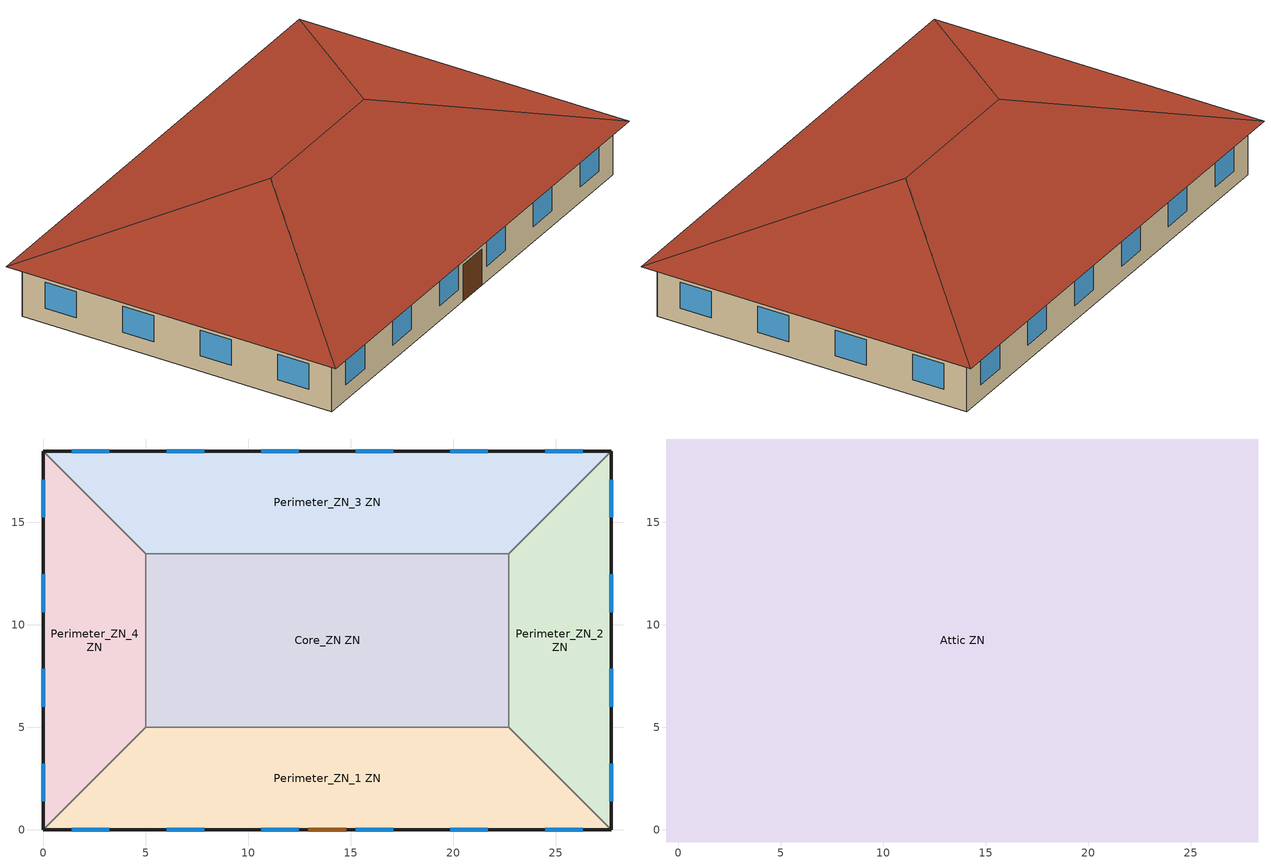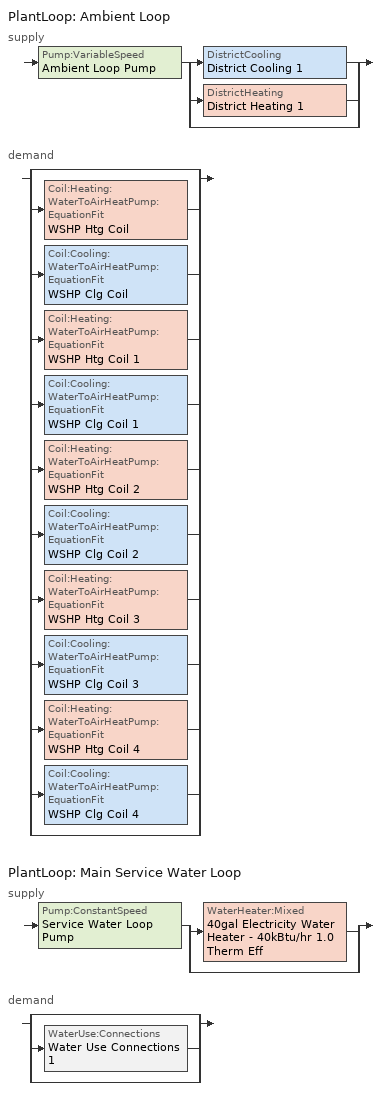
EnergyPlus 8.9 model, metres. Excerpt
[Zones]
Core_ZN ZN
 floor ground (Typical Insulated Carpeted 6in Slab Floor): 22.69,13.46 22.69,5 5,5 5,13.46 z0
 wall to Perimeter_ZN_2 ZN (Typical Interior Wall): 22.69,5 22.69,13.46 z0:3.05
 wall to Perimeter_ZN_3 ZN (Typical Interior Wall): 22.69,13.46 5,13.46 z0:3.05
 wall to Perimeter_ZN_1 ZN (Typical Interior Wall): 5,5 22.69,5 z0:3.05
 wall to Perimeter_ZN_4 ZN (Typical Interior Wall): 5,13.46 5,5 z0:3.05
Perimeter_ZN_1 ZN
 floor ground (Typical Insulated Carpeted 6in Slab Floor): 22.69,5 27.69,0 0,0 5,5 z0
 wall outside (Typical Insulated Exterior Mass Wall R-11.11): 0,0 27.69,0 z0:3.05
 wall to Perimeter_ZN_2 ZN (Typical Interior Wall): 27.69,0 22.69,5 z0:3.05
 wall to Perimeter_ZN_4 ZN (Typical Interior Wall): 5,5 0,0 z0:3.05
 window (U 0.52 SHGC 0.40 Dbl Ref-D Clr 6mm/13mm Air): 1.39,0 3.22,0 / 6.01,0 7.84,0 / 10.62,0 12.45,0 / 15.24,0 17.07,0 / 19.85,0 21.68,0 / 24.47,0 26.3,0 z0.9:2.42
 door (Typical Insulated Metal Door R-1.43): 12.93,0 14.76,0 z0:2.13
Perimeter_ZN_2 ZN
 floor ground (Typical Insulated Carpeted 6in Slab Floor): 27.69,18.46 27.69,0 22.69,5 22.69,13.46 z0
 wall outside (Typical Insulated Exterior Mass Wall R-11.11): 27.69,0 27.69,18.46 z0:3.05
 wall to Perimeter_ZN_3 ZN (Typical Interior Wall): 27.69,18.46 22.69,13.46 z0:3.05
 window (U 0.52 SHGC 0.40 Dbl Ref-D Clr 6mm/13mm Air): 27.69,1.39 27.69,3.22 / 27.69,6.01 27.69,7.84 / 27.69,10.62 27.69,12.45 / 27.69,15.24 27.69,17.07 z0.9:2.42
Perimeter_ZN_3 ZN
 floor ground (Typical Insulated Carpeted 6in Slab Floor): 27.69,18.46 22.69,13.46 5,13.46 0,18.46 z0
 wall outside (Typical Insulated Exterior Mass Wall R-11.11): 27.69,18.46 0,18.46 z0:3.05
 wall to Perimeter_ZN_4 ZN (Typical Interior Wall): 0,18.46 5,13.46 z0:3.05
 window (U 0.52 SHGC 0.40 Dbl Ref-D Clr 6mm/13mm Air): 26.3,18.46 24.47,18.46 / 21.68,18.46 19.85,18.46 / 17.07,18.46 15.24,18.46 / 12.45,18.46 10.62,18.46 / 7.84,18.46 6.01,18.46 / 3.22,18.46 1.39,18.46 z0.9:2.42
Perimeter_ZN_4 ZN
 floor ground (Typical Insulated Carpeted 6in Slab Floor): 0,18.46 5,13.46 5,5 0,0 z0
 wall outside (Typical Insulated Exterior Mass Wall R-11.11): 0,18.46 0,0 z0:3.05
 window (U 0.52 SHGC 0.40 Dbl Ref-D Clr 6mm/13mm Air): 0,17.07 0,15.24 / 0,12.45 0,10.62 / 0,7.84 0,6.01 / 0,3.22 0,1.39 z0.9:2.42
Attic ZN
 floor outside (Typical Insulated Exterior Mass Floor R-13.51): 28.29,19.06 28.29,-0.6 27.69,0 27.69,18.46 z3.05; 28.29,19.06 27.69,18.46 0,18.46 -0.6,19.06 z3.05; 27.69,0 28.29,-0.6 -0.6,-0.6 0,0 z3.05; -0.6,19.06 0,18.46 0,0 -0.6,-0.6 z3.05
 floor to Core_ZN ZN (Typical Interior Floor): 22.69,13.46 22.69,5 5,5 5,13.46 z3.05
 floor to Perimeter_ZN_2 ZN (Typical Interior Floor): 27.69,18.46 27.69,0 22.69,5 22.69,13.46 z3.05
 floor to Perimeter_ZN_3 ZN (Typical Interior Floor): 27.69,18.46 22.69,13.46 5,13.46 0,18.46 z3.05
 floor to Perimeter_ZN_1 ZN (Typical Interior Floor): 22.69,5 27.69,0 0,0 5,5 z3.05
 floor to Perimeter_ZN_4 ZN (Typical Interior Floor): 0,18.46 5,13.46 5,5 0,0 z3.05
 roof outside (Typical IEAD Roof R-20.83): 18.46,9.23,6.33 28.29,-0.6,3.05 28.29,19.06,3.05; 18.46,9.23,6.33 28.29,19.06,3.05 -0.6,19.06,3.05 9.23,9.23,6.33; 9.23,9.23,6.33 -0.6,-0.6,3.05 28.29,-0.6,3.05 18.46,9.23,6.33; 9.23,9.23,6.33 -0.6,19.06,3.05 -0.6,-0.6,3.05
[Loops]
PlantLoop 'Ambient Loop'
 supply: Pump:VariableSpeed 'Ambient Loop Pump' > split
  | DistrictCooling 'District Cooling 1'
  | DistrictHeating 'District Heating 1'
  | bypass
 demand: split
  | bypass
  | Coil:Heating:WaterToAirHeatPump:EquationFit 'WSHP Htg Coil'
  | Coil:Cooling:WaterToAirHeatPump:EquationFit 'WSHP Clg Coil'
  | Coil:Heating:WaterToAirHeatPump:EquationFit 'WSHP Htg Coil 1'
  | Coil:Cooling:WaterToAirHeatPump:EquationFit 'WSHP Clg Coil 1'
  | Coil:Heating:WaterToAirHeatPump:EquationFit 'WSHP Htg Coil 2'
  | Coil:Cooling:WaterToAirHeatPump:EquationFit 'WSHP Clg Coil 2'
  | Coil:Heating:WaterToAirHeatPump:EquationFit 'WSHP Htg Coil 3'
  | Coil:Cooling:WaterToAirHeatPump:EquationFit 'WSHP Clg Coil 3'
  | Coil:Heating:WaterToAirHeatPump:EquationFit 'WSHP Htg Coil 4'
  | Coil:Cooling:WaterToAirHeatPump:EquationFit 'WSHP Clg Coil 4'
  | bypass
PlantLoop 'Main Service Water Loop'
 supply: Pump:ConstantSpeed 'Service Water Loop Pump' > split
  | WaterHeater:Mixed '40gal Electricity Water Heater - 40kBtu/hr 1.0 Therm Eff'
  | bypass
 demand: split
  | bypass
  | WaterUse:Connections 'Water Use Connections 1'
  | bypass
[Building]
90.1-2010-SmallOffice-ASHRAE 169-2006-5B created: 2018-08-18 15:44:43 +0000: North Axis {deg}=0; Terrain=City; Loads Convergence Tolerance Value=0.04; Temperature Convergence Tolerance Value {deltaC}=0.2; Solar Distribution=FullInteriorAndExterior; Maximum Number of Warmup Days=25; Minimum Number of Warmup Days=6
[Site:Location]
Denver Centennial  Golden   Nr_CO_USA: Latitude {deg}=39.74; Longitude {deg}=-105.18; Time Zone {hr}=-7; Elevation {m}=1829
[Site:GroundTemperature:BuildingSurface]
19.37, 19.45, 19.53, 19.74, 20.05, 22.22, 23, 23.17, 23.04, 20.86, 20.09, 19.61
[Site:WaterMainsTemperature]
Calculation Method=Correlation; Annual Average Outdoor Air Temperature {C}=9.7; Maximum Difference In Monthly Average Outdoor Air Temperatures {deltaC}=22.8
[SizingPeriod:DesignDay] Day of Month=21; Dry-Bulb Temperature Range Modifier Type=DefaultMultipliers; Humidity Condition Type=Wetbulb; Barometric Pressure {Pa}=81198; Rain Indicator=No; Snow Indicator=No; Daylight Saving Time Indicator=No
Name | Month | Day Type | Maximum Dry-Bulb Temperature {C} | Daily Dry-Bulb Temperature Range {deltaC} | Wetbulb or DewPoint at Maximum Dry-Bulb {C} | Wind Speed {m/s} | Wind Direction {deg} | Solar Model Indicator | ASHRAE Clear Sky Optical Depth for Beam Irradiance (taub) | ASHRAE Clear Sky Optical Depth for Diffuse Irradiance (taud) | Sky Clearness
Denver Centennial  Golden   N Ann Clg .4% Condns DB=>MWB | 7 | SummerDesignDay | 33 | 15.2 | 15.7 | 4.9 | 0 | ASHRAETau | 0.424 | 2.025
Denver Centennial  Golden   N Ann Clg .4% Condns WB=>MDB | 7 | SummerDesignDay | 27.3 | 15.2 | 18.4 | 4.9 | 0 | ASHRAETau | 0.424 | 2.025
Denver Centennial  Golden   N Ann Htg 99.6% Condns DB | 12 | WinterDesignDay | -18.8 | 0 | -18.8 | 3 | 340 | ASHRAEClearSky |  |  | 0
[Material] Thermal Absorptance=0.9
Name | Roughness | Thickness {m} | Conductivity {W/m-K} | Density {kg/m3} | Specific Heat {J/kg-K} | Solar Absorptance | Visible Absorptance
1/2IN Gypsum | Smooth | 0.0127 | 0.16 | 784.9 | 830 | 0.4 | 0.4
100mm Normalweight concrete floor | MediumSmooth | 0.1016 | 2.31 | 2322 | 832 | 0.7 | 0.7
1IN Stucco | Smooth | 0.0253 | 0.6918 | 1858 | 837 | 0.7 | 0.92
4 in. Normalweight Concrete Floor | MediumRough | 0.1016 | 2.31 | 2322 | 832 | 0.7 | 0.7
6 in. Normalweight Concrete Floor | MediumRough | 0.1524 | 2.31 | 2322 | 832 | 0.7 | 0.7
8IN CONCRETE HW RefBldg | Rough | 0.2032 | 1.311 | 2240 | 836.8 | 0.7 | 0.7
F08 Metal surface; Metal Roof Surface | Smooth | 0.0008 | 45.28 | 7824 | 500 | 0.7 | 0.7
G01 13mm gypsum board | Smooth | 0.0127 | 0.16 | 800 | 1090 | 0.7 | 0.5
Roof Membrane | VeryRough | 0.0095 | 0.16 | 1121.29 | 1460 | 0.77 | 0.7
Std Wood 6inch | MediumSmooth | 0.15 | 0.12 | 540 | 1210 | 0.7 | 0.7
[Material:NoMass] Thermal Absorptance=0.9; Solar Absorptance=0.7
Name | Roughness | Thermal Resistance {m2-K/W} | Visible Absorptance
CP02 CARPET PAD | VeryRough | 0.21648 | 0.8
Typical Carpet Pad | Smooth | 0.21648 | 0.8
Typical Insulation R-0.58 | Smooth | 0.101875 | 0.7
Typical Insulation R-10.94 | Smooth | 1.92744 | 0.7
Typical Insulation R-19.72 | Smooth | 3.4722 | 0.7
Typical Insulation R-8.72 | Smooth | 1.53614 | 0.7
[WindowMaterial:Gas]
AIR 13MM: Gas Type=Air; Thickness {m}=0.0127
[WindowMaterial:Glazing] Optical Data Type=SpectralAverage; Thickness {m}=0.006; Infrared Transmittance at Normal Incidence=0; Front Side Infrared Hemispherical Emissivity=0.84; Conductivity {W/m-K}=0.9; Dirt Correction Factor for Solar and Visible Transmittance=1; Solar Diffusing=No
Name | Solar Transmittance at Normal Incidence | Front Side Solar Reflectance at Normal Incidence | Back Side Solar Reflectance at Normal Incidence | Visible Transmittance at Normal Incidence | Front Side Visible Reflectance at Normal Incidence | Back Side Visible Reflectance at Normal Incidence | Back Side Infrared Hemispherical Emissivity
CLEAR 6MM | 0.775 | 0.071 | 0.071 | 0.881 | 0.08 | 0.08 | 0.84
REF D CLEAR 6MM | 0.429 | 0.308 | 0.379 | 0.334 | 0.453 | 0.505 | 0.82
[Construction]
InteriorFurnishings: Std Wood 6inch
Typical IEAD Roof R-20.83: Roof Membrane, Typical Insulation R-19.72, Metal Roof Surface
Typical Insulated Carpeted 6in Slab Floor: 6 in. Normalweight Concrete Floor, Typical Carpet Pad
Typical Insulated Exterior Mass Floor R-13.51: Typical Insulation R-10.94, 4 in. Normalweight Concrete Floor, Typical Carpet Pad
Typical Insulated Exterior Mass Wall R-11.11: 1IN Stucco, 8IN CONCRETE HW RefBldg, Typical Insulation R-8.72, 1/2IN Gypsum
Typical Insulated Metal Door R-1.43: F08 Metal surface, Typical Insulation R-0.58
Typical Interior Floor: 100mm Normalweight concrete floor, CP02 CARPET PAD
Typical Interior Wall: G01 13mm gypsum board, G01 13mm gypsum board
U 0.52 SHGC 0.40 Dbl Ref-D Clr 6mm/13mm Air: REF D CLEAR 6MM, AIR 13MM, CLEAR 6MM
[Zone]
Name | Part of Total Floor Area
Attic ZN | No
Core_ZN ZN; Perimeter_ZN_1 ZN; Perimeter_ZN_2 ZN; Perimeter_ZN_3 ZN; Perimeter_ZN_4 ZN | Yes
[InternalMass] Construction=InteriorFurnishings
Name | Zone | Surface Area {m2}
Core_ZN Mass | Core_ZN ZN | 299.3148
Perimeter_ZN_1 Mass | Perimeter_ZN_1 ZN | 226.9
Perimeter_ZN_2 Mass | Perimeter_ZN_2 ZN | 134.6
Perimeter_ZN_3 Mass | Perimeter_ZN_3 ZN | 226.9
Perimeter_ZN_4 Mass | Perimeter_ZN_4 ZN | 134.6
[ZoneControl:Thermostat] Control Object Type 1=ThermostatSetpoint:DualSetpoint
Name | Zone or ZoneList | Control Type Schedule | Control Name 1
Core_ZN ZN Thermostat | Core_ZN ZN | Core_ZN ZN Thermostat Schedule | Office WholeBuilding - Sm Office Thermostat 3
Perimeter_ZN_1 ZN Thermostat | Perimeter_ZN_1 ZN | Perimeter_ZN_1 ZN Thermostat Schedule | Office WholeBuilding - Sm Office Thermostat 5
Perimeter_ZN_2 ZN Thermostat | Perimeter_ZN_2 ZN | Perimeter_ZN_2 ZN Thermostat Schedule | Office WholeBuilding - Sm Office Thermostat 2
Perimeter_ZN_3 ZN Thermostat | Perimeter_ZN_3 ZN | Perimeter_ZN_3 ZN Thermostat Schedule | Office WholeBuilding - Sm Office Thermostat 4
Perimeter_ZN_4 ZN Thermostat | Perimeter_ZN_4 ZN | Perimeter_ZN_4 ZN Thermostat Schedule | Office WholeBuilding - Sm Office Thermostat 1
[ThermostatSetpoint:DualSetpoint] Heating Setpoint Temperature Schedule=OfficeSmall HTGSETP_SCH_NO_OPTIMUM; Cooling Setpoint Temperature Schedule=OfficeSmall CLGSETP_SCH_NO_OPTIMUM
Office WholeBuilding - Sm Office Thermostat 3; Office WholeBuilding - Sm Office Thermostat 5; Office WholeBuilding - Sm Office Thermostat 2; Office WholeBuilding - Sm Office Thermostat 4; Office WholeBuilding - Sm Office Thermostat 1
[ZoneHVAC:WaterToAirHeatPump] Availability Schedule=Always On Discrete; Cooling Supply Air Flow Rate {m3/s}=Autosize; Heating Supply Air Flow Rate {m3/s}=Autosize; No Load Supply Air Flow Rate {m3/s}=Autosize; Cooling Outdoor Air Flow Rate {m3/s}=Autosize; Heating Outdoor Air Flow Rate {m3/s}=Autosize; No Load Outdoor Air Flow Rate {m3/s}=Autosize; Maximum Cycling Rate {cycles/hr}=2.5; Heat Pump Time Constant {s}=60; Fraction of On-Cycle Power Use=0.01; Heat Pump Fan Delay Time {s}=60; Maximum Supply Air Temperature from Supplemental Heater {C}=Autosize; Maximum Outdoor Dry-Bulb Temperature for Supplemental Heater Operation {C}=21; Fan Placement=BlowThrough
Name | Supply Air Fan | Heating Coil | Cooling Coil | Supplemental Heating Coil
Core_ZN ZN WSHP | Core_ZN ZN WSHP Fan | WSHP Htg Coil 2 | WSHP Clg Coil 2 | Coil Heating Electric 3
Perimeter_ZN_1 ZN WSHP | Perimeter_ZN_1 ZN WSHP Fan | WSHP Htg Coil | WSHP Clg Coil | Coil Heating Electric 1
Perimeter_ZN_2 ZN WSHP | Perimeter_ZN_2 ZN WSHP Fan | WSHP Htg Coil 3 | WSHP Clg Coil 3 | Coil Heating Electric 4
Perimeter_ZN_3 ZN WSHP | Perimeter_ZN_3 ZN WSHP Fan | WSHP Htg Coil 1 | WSHP Clg Coil 1 | Coil Heating Electric 2
Perimeter_ZN_4 ZN WSHP | Perimeter_ZN_4 ZN WSHP Fan | WSHP Htg Coil 4 | WSHP Clg Coil 4 | Coil Heating Electric 5
[Fan:OnOff] Availability Schedule=Always On Discrete; Fan Total Efficiency=0.52; Pressure Rise {Pa}=331.288; Maximum Flow Rate {m3/s}=Autosize; Motor Efficiency=0.8; Motor In Airstream Fraction=1
Name | Fan Power Ratio Function of Speed Ratio Curve | Fan Efficiency Ratio Function of Speed Ratio Curve
Core_ZN ZN WSHP Fan | Fan On Off Power Curve 7 | Fan On Off Efficiency Curve 7
Perimeter_ZN_1 ZN WSHP Fan | Fan On Off Power Curve 5 | Fan On Off Efficiency Curve 5
Perimeter_ZN_2 ZN WSHP Fan | Fan On Off Power Curve 8 | Fan On Off Efficiency Curve 8
Perimeter_ZN_3 ZN WSHP Fan | Fan On Off Power Curve 6 | Fan On Off Efficiency Curve 6
Perimeter_ZN_4 ZN WSHP Fan | Fan On Off Power Curve 9 | Fan On Off Efficiency Curve 9
[Coil:Heating:WaterToAirHeatPump:EquationFit] Rated Air Flow Rate {m3/s}=Autosize; Rated Water Flow Rate {m3/s}=Autosize; Gross Rated Heating Capacity {W}=Autosize; Gross Rated Heating COP=4.2; Heating Capacity Coefficient 1=0.237847; Heating Capacity Coefficient 2=-3.35824; Heating Capacity Coefficient 3=3.8064; Heating Capacity Coefficient 4=0.1792; Heating Capacity Coefficient 5=0.128607; Heating Power Consumption Coefficient 1=-3.79176; Heating Power Consumption Coefficient 2=3.38799; Heating Power Consumption Coefficient 3=1.50226; Heating Power Consumption Coefficient 4=-0.177654; Heating Power Consumption Coefficient 5=-0.10308
WSHP Htg Coil 2; WSHP Htg Coil; WSHP Htg Coil 3; WSHP Htg Coil 1; WSHP Htg Coil 4
[Coil:Cooling:WaterToAirHeatPump:EquationFit] Rated Air Flow Rate {m3/s}=Autosize; Rated Water Flow Rate {m3/s}=Autosize; Gross Rated Total Cooling Capacity {W}=Autosize; Gross Rated Sensible Cooling Capacity {W}=Autosize; Gross Rated Cooling COP=3.4; Total Cooling Capacity Coefficient 1=-4.30267; Total Cooling Capacity Coefficient 2=7.18537; Total Cooling Capacity Coefficient 3=-2.23947; Total Cooling Capacity Coefficient 4=0.139996; Total Cooling Capacity Coefficient 5=0.10266; Sensible Cooling Capacity Coefficient 1=6.00194; Sensible Cooling Capacity Coefficient 2=22.6301; Sensible Cooling Capacity Coefficient 3=-26.7961; Sensible Cooling Capacity Coefficient 4=-1.72375; Sensible Cooling Capacity Coefficient 5=0.490645; Sensible Cooling Capacity Coefficient 6=0.0693119; Cooling Power Consumption Coefficient 1=-5.67776; Cooling Power Consumption Coefficient 2=0.438988; Cooling Power Consumption Coefficient 3=5.84528; Cooling Power Consumption Coefficient 4=0.141606; Cooling Power Consumption Coefficient 5=-0.168728; Nominal Time for Condensate Removal to Begin {s}=0; Ratio of Initial Moisture Evaporation Rate and Steady State Latent Capacity=0
WSHP Clg Coil 2; WSHP Clg Coil; WSHP Clg Coil 3; WSHP Clg Coil 1; WSHP Clg Coil 4
[Coil:Heating:Electric] Availability Schedule=Always On Discrete; Efficiency=1; Nominal Capacity {W}=Autosize
Coil Heating Electric 3; Coil Heating Electric 1; Coil Heating Electric 4; Coil Heating Electric 2; Coil Heating Electric 5
[Zone equipment]
Core_ZN ZN: Core_ZN ZN WSHP
Perimeter_ZN_1 ZN: Perimeter_ZN_1 ZN WSHP
Perimeter_ZN_2 ZN: Perimeter_ZN_2 ZN WSHP
Perimeter_ZN_3 ZN: Perimeter_ZN_3 ZN WSHP
Perimeter_ZN_4 ZN: Perimeter_ZN_4 ZN WSHP
[Sizing:Zone] Zone Cooling Design Supply Air Temperature Input Method=SupplyAirTemperature; Zone Cooling Design Supply Air Temperature {C}=12.8; Zone Cooling Design Supply Air Temperature Difference {deltaC}=11.11; Zone Heating Design Supply Air Temperature Input Method=SupplyAirTemperature; Zone Heating Design Supply Air Temperature {C}=40; Zone Heating Design Supply Air Temperature Difference {deltaC}=11.11; Zone Cooling Design Supply Air Humidity Ratio {kgWater/kgDryAir}=0.0085; Zone Heating Design Supply Air Humidity Ratio {kgWater/kgDryAir}=0.008; Design Specification Outdoor Air Object=Office WholeBuilding - Sm Office Ventilation; Cooling Design Air Flow Method=DesignDay; Cooling Design Air Flow Rate {m3/s}=0; Cooling Minimum Air Flow per Zone Floor Area {m3/s-m2}=0.000762; Cooling Minimum Air Flow {m3/s}=0; Cooling Minimum Air Flow Fraction=0; Heating Design Air Flow Method=DesignDay; Heating Design Air Flow Rate {m3/s}=0; Heating Maximum Air Flow per Zone Floor Area {m3/s-m2}=0.002032; Heating Maximum Air Flow {m3/s}=0.141576; Heating Maximum Air Flow Fraction=0.3; Account for Dedicated Outdoor Air System=No
Name | Design Specification Zone Air Distribution Object
Core_ZN ZN | Core_ZN ZN Design Spec Zone Air Dist
Perimeter_ZN_1 ZN | Perimeter_ZN_1 ZN Design Spec Zone Air Dist
Perimeter_ZN_2 ZN | Perimeter_ZN_2 ZN Design Spec Zone Air Dist
Perimeter_ZN_3 ZN | Perimeter_ZN_3 ZN Design Spec Zone Air Dist
Perimeter_ZN_4 ZN | Perimeter_ZN_4 ZN Design Spec Zone Air Dist
[DesignSpecification:ZoneAirDistribution] Zone Air Distribution Effectiveness in Cooling Mode=1; Zone Air Distribution Effectiveness in Heating Mode=1
Core_ZN ZN Design Spec Zone Air Dist; Perimeter_ZN_1 ZN Design Spec Zone Air Dist; Perimeter_ZN_2 ZN Design Spec Zone Air Dist; Perimeter_ZN_3 ZN Design Spec Zone Air Dist; Perimeter_ZN_4 ZN Design Spec Zone Air Dist
[DesignSpecification:OutdoorAir]
Office WholeBuilding - Sm Office Ventilation: Outdoor Air Method=Sum; Outdoor Air Flow per Person {m3/s-person}=0; Outdoor Air Flow per Zone Floor Area {m3/s-m2}=0.0004318; Outdoor Air Flow per Zone {m3/s}=0; Outdoor Air Flow Air Changes per Hour {1/hr}=0
[ZoneInfiltration:DesignFlowRate] Schedule=OfficeSmall INFIL_QUARTER_ON_SCH; Design Flow Rate Calculation Method=Flow/ExteriorArea; Flow per Exterior Surface Area {m3/s-m2}=0.000569573; Constant Term Coefficient=0; Temperature Term Coefficient=0; Velocity Term Coefficient=0.224; Velocity Squared Term Coefficient=0
Name | Zone or ZoneList
Perimeter_ZN_1 Infiltration | Perimeter_ZN_1 ZN
Perimeter_ZN_2 Infiltration | Perimeter_ZN_2 ZN
Perimeter_ZN_3 Infiltration | Perimeter_ZN_3 ZN
Perimeter_ZN_4 Infiltration | Perimeter_ZN_4 ZN
[Daylighting:Controls] Lighting Control Type=Stepped; Number of Stepped Control Steps=3; Glare Calculation Azimuth Angle of View Direction Clockwise from Zone y-Axis {deg}=-0; Illuminance Setpoint at Reference Point 1 {lux}=300; Illuminance Setpoint at Reference Point 2 {lux}=300
Name | Zone | Glare Calculation Daylighting Reference Point | Daylighting Reference Point Name 1 | Fraction of Zone Controlled by Reference Point 1 | Daylighting Reference Point Name 2 | Fraction of Zone Controlled by Reference Point 2
Perimeter_ZN_1 ZN DaylightingControls | Perimeter_ZN_1 ZN | Perimeter_ZN_1 Daylt Sensor 1 | Perimeter_ZN_1 Daylt Sensor 1 | 0.183544 | Perimeter_ZN_1 Daylt Sensor 2 | 0.183544
Perimeter_ZN_2 ZN DaylightingControls | Perimeter_ZN_2 ZN | Perimeter_ZN_2 Daylt Sensor 1 | Perimeter_ZN_2 Daylt Sensor 1 | 0.199581 | Perimeter_ZN_2 Daylt Sensor 2 | 0.199581
Perimeter_ZN_3 ZN DaylightingControls | Perimeter_ZN_3 ZN | Perimeter_ZN_3 Daylt Sensor 1 | Perimeter_ZN_3 Daylt Sensor 1 | 0.183544 | Perimeter_ZN_3 Daylt Sensor 2 | 0.183544
Perimeter_ZN_4 ZN DaylightingControls | Perimeter_ZN_4 ZN | Perimeter_ZN_4 Daylt Sensor 1 | Perimeter_ZN_4 Daylt Sensor 1 | 0.199581 | Perimeter_ZN_4 Daylt Sensor 2 | 0.199581
[PlantLoop] Fluid Type=Water; Maximum Loop Flow Rate {m3/s}=Autosize; Minimum Loop Flow Rate {m3/s}=0; Plant Loop Volume {m3}=Autocalculate; Load Distribution Scheme=Optimal; Plant Loop Demand Calculation Scheme=SingleSetpoint
Name | Plant Equipment Operation Scheme | Maximum Loop Temperature {C} | Minimum Loop Temperature {C}
Ambient Loop | Ambient Loop Operation Schemes | 32.2222 | 5
Main Service Water Loop | Main Service Water Loop Operation Schemes | 60 | 10
[Sizing:Plant] Loop Type=Heating; Design Loop Exit Temperature {C}=60; Sizing Option=NonCoincident; Zone Timesteps in Averaging Window=1; Coincident Sizing Factor Mode=None
Name | Loop Design Temperature Difference {deltaC}
Ambient Loop | 5.55
Main Service Water Loop | 5
[Pump:VariableSpeed]
Ambient Loop Pump: Design Maximum Flow Rate {m3/s}=Autosize; Design Pump Head {Pa}=179344; Design Power Consumption {W}=Autosize; Motor Efficiency=0.9; Fraction of Motor Inefficiencies to Fluid Stream=0; Coefficient 1 of the Part Load Performance Curve=0; Coefficient 2 of the Part Load Performance Curve=1; Coefficient 3 of the Part Load Performance Curve=0; Coefficient 4 of the Part Load Performance Curve=0; Design Minimum Flow Rate {m3/s}=0; Pump Control Type=Intermittent; Skin Loss Radiative Fraction=0.5; Design Power Sizing Method=PowerPerFlowPerPressure; Design Electric Power per Unit Flow Rate {W/(m3/s)}=348701.1; Design Shaft Power per Unit Flow Rate per Unit Head=1.28205; Design Minimum Flow Rate Fraction=0
[DistrictCooling]
District Cooling 1: Nominal Capacity {W}=1000000000000
[DistrictHeating]
District Heating 1: Nominal Capacity {W}=1000000000000
[SetpointManager:Scheduled] Control Variable=Temperature
Name | Schedule
Ambient Loop Setpoint Manager - Scheduled | Ambient Loop Temperature Ruleset
Service hot water setpoint manager | Service Water Loop Temp - 140F
[PlantEquipmentOperationSchemes] Control Scheme Object Type 1=PlantEquipmentOperation:HeatingLoad; Control Scheme Schedule Name 1=Always On Discrete
Name | Control Scheme Name 1 | Control Scheme Object Type 2 | Control Scheme Name 2 | Control Scheme Schedule Name 2
Ambient Loop Operation Schemes | Ambient Loop Heating Operation Scheme | PlantEquipmentOperation:CoolingLoad | Ambient Loop Cooling Operation Scheme | Always On Discrete
Main Service Water Loop Operation Schemes | Main Service Water Loop Heating Operation Scheme
[PlantEquipmentOperation:HeatingLoad] Load Range Lower Limit 1 {W}=0; Load Range Upper Limit 1 {W}=1000000000
Name | Range Equipment List Name 1
Ambient Loop Heating Operation Scheme | Ambient Loop Heating Equipment List
Main Service Water Loop Heating Operation Scheme | Main Service Water Loop Heating Equipment List
[PlantEquipmentList]
Ambient Loop Heating Equipment List: DistrictHeating, District Heating 1
Ambient Loop Cooling Equipment List: DistrictCooling, District Cooling 1
Main Service Water Loop Heating Equipment List: WaterHeater:Mixed, 40gal Electricity Water Heater - 40kBtu/hr 1.0 Therm Eff
[PlantEquipmentOperation:CoolingLoad]
Ambient Loop Cooling Operation Scheme: Load Range Lower Limit 1 {W}=0; Load Range Upper Limit 1 {W}=1000000000; Range Equipment List Name 1=Ambient Loop Cooling Equipment List
[Pump:ConstantSpeed]
Service Water Loop Pump: Design Flow Rate {m3/s}=Autosize; Design Pump Head {Pa}=0.001; Design Power Consumption {W}=Autosize; Motor Efficiency=0.855; Fraction of Motor Inefficiencies to Fluid Stream=0; Pump Control Type=Intermittent; Design Power Sizing Method=PowerPerFlowPerPressure; Design Electric Power per Unit Flow Rate {W/(m3/s)}=348701.1; Design Shaft Power per Unit Flow Rate per Unit Head=1.28205
[WaterHeater:Mixed]
40gal Electricity Water Heater - 40kBtu/hr 1.0 Therm Eff: Tank Volume {m3}=0.151416; Setpoint Temperature Schedule=Service Water Loop Temp - 140F; Deadband Temperature Difference {deltaC}=2; Maximum Temperature Limit {C}=82.2222; Heater Control Type=Cycle; Heater Maximum Capacity {W}=11722.8; Heater Ignition Minimum Flow Rate {m3/s}=0; Heater Ignition Delay {s}=0; Heater Fuel Type=Electricity; Heater Thermal Efficiency=1; Off Cycle Parasitic Fuel Consumption Rate {W}=570.999; Off Cycle Parasitic Fuel Type=Electricity; Off Cycle Parasitic Heat Fraction to Tank=0.8; On Cycle Parasitic Fuel Consumption Rate {W}=570.999; On Cycle Parasitic Fuel Type=Electricity; On Cycle Parasitic Heat Fraction to Tank=0; Ambient Temperature Indicator=Schedule; Ambient Temperature Schedule=Water Heater Ambient Temp Schedule - 70F; Off Cycle Loss Coefficient to Ambient Temperature {W/K}=1.20802; Off Cycle Loss Fraction to Zone=1; On Cycle Loss Coefficient to Ambient Temperature {W/K}=1.20802; On Cycle Loss Fraction to Zone=1; Use Side Effectiveness=1; Source Side Effectiveness=1; Use Side Design Flow Rate {m3/s}=Autosize; Source Side Design Flow Rate {m3/s}=Autosize; Indirect Water Heating Recovery Time {hr}=1.5; Source Side Flow Control Mode=IndirectHeatPrimarySetpoint
[WaterUse:Connections]
Water Use Connections 1: Water Use Equipment Name 1=Main Service Water Use 0.06gal/min
[WaterUse:Equipment]
Main Service Water Use 0.06gal/min: Peak Flow Rate {m3/s}=4.03777e-06; Flow Rate Fraction Schedule=OfficeSmall BLDG_SWH_SCH; Target Temperature Schedule=Mixed Water At Faucet Temp - 120F; Sensible Fraction Schedule=Fraction Sensible - 0.2; Latent Fraction Schedule=Fraction Latent - 0.05
[Exterior:Lights] Control Option=AstronomicalClock
Name | Schedule | Design Level {W}
NonDimming Exterior Lights Def | OfficeSmall Exterior_lighting_schedule_a | 40.54
Occ Sensing Exterior Lights Def | OfficeSmall Exterior_lighting_schedule_b | 896.07
[Schedule:Compact]
Core_ZN ZN Thermostat Schedule; Perimeter_ZN_1 ZN Thermostat Schedule; Perimeter_ZN_2 ZN Thermostat Schedule; Perimeter_ZN_3 ZN Thermostat Schedule; Perimeter_ZN_4 ZN Thermostat Schedule: Through: 12/31, For: AllDays, Until: 24:00, 4
[Schedule:Day:Interval]
OfficeSmall HTGSETP_SCH_NO_OPTIMUM Default; OfficeSmall HTGSETP_SCH_NO_OPTIMUM Summer Design Day: No, 24:00, 15.56
OfficeSmall HTGSETP_SCH_NO_OPTIMUM Wkdy Day: No, 06:00, 15.56, 19:00, 21.11, 24:00, 15.56
OfficeSmall HTGSETP_SCH_NO_OPTIMUM Winter Design Day: No, 24:00, 21.11
OfficeSmall CLGSETP_SCH_NO_OPTIMUM Default; OfficeSmall CLGSETP_SCH_NO_OPTIMUM Winter Design Day: No, 24:00, 29.44
OfficeSmall CLGSETP_SCH_NO_OPTIMUM Wkdy Day: No, 06:00, 29.44, 18:00, 23.89, 24:00, 29.44
OfficeSmall CLGSETP_SCH_NO_OPTIMUM Summer Design Day: No, 24:00, 23.89
Ambient Loop Temperature - Default: No, 24:00, 20
OfficeSmall BLDG_SWH_SCH Default: No, 24:00, 0
OfficeSmall BLDG_SWH_SCH Summer Design Day; OfficeSmall BLDG_SWH_SCH Winter Design Day; OfficeSmall BLDG_SWH_SCH WntrDsn|SmrDsn|Wkdy Day: No, 07:00, 0, 08:00, 0.27, 09:00, 0.55, 11:00, 0.64, 12:00, 0.82, 13:00, 1, 14:00, 0.91, 16:00, 0.55, 17:00, 0.73, 19:00, 0.37, 20:00, 0.18, 21:00, 0.27, 22:00, 0.09, 24:00, 0
OfficeSmall Exterior_lighting_schedule_a Default; OfficeSmall Exterior_lighting_schedule_a Summer Design Day; OfficeSmall Exterior_lighting_schedule_a Winter Design Day: No, 06:00, 0, 24:00, 1
OfficeSmall Exterior_lighting_schedule_b Default; OfficeSmall Exterior_lighting_schedule_b Summer Design Day; OfficeSmall Exterior_lighting_schedule_b Winter Design Day: No, 06:00, 0.7, 24:00, 1
OfficeSmall INFIL_QUARTER_ON_SCH Default: No, 24:00, 1
OfficeSmall INFIL_QUARTER_ON_SCH SmrDsn|Wkdy Day; OfficeSmall INFIL_QUARTER_ON_SCH Summer Design Day: No, 07:00, 1, 19:00, 0.25, 24:00, 1
OfficeSmall INFIL_QUARTER_ON_SCH Winter Design Day; OfficeSmall INFIL_QUARTER_ON_SCH WntrDsn|Sat Day: No, 07:00, 1, 18:00, 0.25, 24:00, 1
Schedule Day 25: No, 24:00, 0.2
Schedule Day 26: No, 24:00, 0.05
Schedule Day 27: No, 24:00, 48.8889
Service Water Loop Temp - 140F Default: No, 24:00, 60
Water Heater Ambient Temp Schedule - 70F Default: No, 24:00, 21.1111
[Schedule:Week:Daily]
OfficeSmall HTGSETP_SCH_NO_OPTIMUM Week Rule - Jan1-Dec31: OfficeSmall HTGSETP_SCH_NO_OPTIMUM Default, OfficeSmall HTGSETP_SCH_NO_OPTIMUM Wkdy Day, OfficeSmall HTGSETP_SCH_NO_OPTIMUM Wkdy Day, OfficeSmall HTGSETP_SCH_NO_OPTIMUM Wkdy Day, OfficeSmall HTGSETP_SCH_NO_OPTIMUM Wkdy Day, OfficeSmall HTGSETP_SCH_NO_OPTIMUM Wkdy Day, OfficeSmall HTGSETP_SCH_NO_OPTIMUM Default, OfficeSmall HTGSETP_SCH_NO_OPTIMUM Default, OfficeSmall HTGSETP_SCH_NO_OPTIMUM Summer Design Day, OfficeSmall HTGSETP_SCH_NO_OPTIMUM Winter Design Day, OfficeSmall HTGSETP_SCH_NO_OPTIMUM Default, OfficeSmall HTGSETP_SCH_NO_OPTIMUM Default
OfficeSmall CLGSETP_SCH_NO_OPTIMUM Week Rule - Jan1-Dec31: OfficeSmall CLGSETP_SCH_NO_OPTIMUM Default, OfficeSmall CLGSETP_SCH_NO_OPTIMUM Wkdy Day, OfficeSmall CLGSETP_SCH_NO_OPTIMUM Wkdy Day, OfficeSmall CLGSETP_SCH_NO_OPTIMUM Wkdy Day, OfficeSmall CLGSETP_SCH_NO_OPTIMUM Wkdy Day, OfficeSmall CLGSETP_SCH_NO_OPTIMUM Wkdy Day, OfficeSmall CLGSETP_SCH_NO_OPTIMUM Default, OfficeSmall CLGSETP_SCH_NO_OPTIMUM Default, OfficeSmall CLGSETP_SCH_NO_OPTIMUM Summer Design Day, OfficeSmall CLGSETP_SCH_NO_OPTIMUM Winter Design Day, OfficeSmall CLGSETP_SCH_NO_OPTIMUM Default, OfficeSmall CLGSETP_SCH_NO_OPTIMUM Default
Ambient Loop Temperature Ruleset Week Rule - Jan1-Dec31: Ambient Loop Temperature - Default, Ambient Loop Temperature - Default, Ambient Loop Temperature - Default, Ambient Loop Temperature - Default, Ambient Loop Temperature - Default, Ambient Loop Temperature - Default, Ambient Loop Temperature - Default, Ambient Loop Temperature - Default, Ambient Loop Temperature - Default, Ambient Loop Temperature - Default, Ambient Loop Temperature - Default, Ambient Loop Temperature - Default
Fraction Latent - 0.05 Week Rule - Jan1-Dec31: Schedule Day 26, Schedule Day 26, Schedule Day 26, Schedule Day 26, Schedule Day 26, Schedule Day 26, Schedule Day 26, Schedule Day 26, Schedule Day 26, Schedule Day 26, Schedule Day 26, Schedule Day 26
Fraction Sensible - 0.2 Week Rule - Jan1-Dec31: Schedule Day 25, Schedule Day 25, Schedule Day 25, Schedule Day 25, Schedule Day 25, Schedule Day 25, Schedule Day 25, Schedule Day 25, Schedule Day 25, Schedule Day 25, Schedule Day 25, Schedule Day 25
Mixed Water At Faucet Temp - 120F Week Rule - Jan1-Dec31: Schedule Day 27, Schedule Day 27, Schedule Day 27, Schedule Day 27, Schedule Day 27, Schedule Day 27, Schedule Day 27, Schedule Day 27, Schedule Day 27, Schedule Day 27, Schedule Day 27, Schedule Day 27
OfficeSmall BLDG_SWH_SCH Week Rule - Jan1-Dec31: OfficeSmall BLDG_SWH_SCH Default, OfficeSmall BLDG_SWH_SCH WntrDsn|SmrDsn|Wkdy Day, OfficeSmall BLDG_SWH_SCH WntrDsn|SmrDsn|Wkdy Day, OfficeSmall BLDG_SWH_SCH WntrDsn|SmrDsn|Wkdy Day, OfficeSmall BLDG_SWH_SCH WntrDsn|SmrDsn|Wkdy Day, OfficeSmall BLDG_SWH_SCH WntrDsn|SmrDsn|Wkdy Day, OfficeSmall BLDG_SWH_SCH Default, OfficeSmall BLDG_SWH_SCH Default, OfficeSmall BLDG_SWH_SCH Summer Design Day, OfficeSmall BLDG_SWH_SCH Winter Design Day, OfficeSmall BLDG_SWH_SCH Default, OfficeSmall BLDG_SWH_SCH Default
OfficeSmall Exterior_lighting_schedule_a Week Rule - Jan1-Dec31: OfficeSmall Exterior_lighting_schedule_a Default, OfficeSmall Exterior_lighting_schedule_a Default, OfficeSmall Exterior_lighting_schedule_a Default, OfficeSmall Exterior_lighting_schedule_a Default, OfficeSmall Exterior_lighting_schedule_a Default, OfficeSmall Exterior_lighting_schedule_a Default, OfficeSmall Exterior_lighting_schedule_a Default, OfficeSmall Exterior_lighting_schedule_a Default, OfficeSmall Exterior_lighting_schedule_a Summer Design Day, OfficeSmall Exterior_lighting_schedule_a Winter Design Day, OfficeSmall Exterior_lighting_schedule_a Default, OfficeSmall Exterior_lighting_schedule_a Default
OfficeSmall Exterior_lighting_schedule_b Week Rule - Jan1-Dec31: OfficeSmall Exterior_lighting_schedule_b Default, OfficeSmall Exterior_lighting_schedule_b Default, OfficeSmall Exterior_lighting_schedule_b Default, OfficeSmall Exterior_lighting_schedule_b Default, OfficeSmall Exterior_lighting_schedule_b Default, OfficeSmall Exterior_lighting_schedule_b Default, OfficeSmall Exterior_lighting_schedule_b Default, OfficeSmall Exterior_lighting_schedule_b Default, OfficeSmall Exterior_lighting_schedule_b Summer Design Day, OfficeSmall Exterior_lighting_schedule_b Winter Design Day, OfficeSmall Exterior_lighting_schedule_b Default, OfficeSmall Exterior_lighting_schedule_b Default
OfficeSmall INFIL_QUARTER_ON_SCH Week Rule - Jan1-Dec31: OfficeSmall INFIL_QUARTER_ON_SCH Default, OfficeSmall INFIL_QUARTER_ON_SCH SmrDsn|Wkdy Day, OfficeSmall INFIL_QUARTER_ON_SCH SmrDsn|Wkdy Day, OfficeSmall INFIL_QUARTER_ON_SCH SmrDsn|Wkdy Day, OfficeSmall INFIL_QUARTER_ON_SCH SmrDsn|Wkdy Day, OfficeSmall INFIL_QUARTER_ON_SCH SmrDsn|Wkdy Day, OfficeSmall INFIL_QUARTER_ON_SCH WntrDsn|Sat Day, OfficeSmall INFIL_QUARTER_ON_SCH Default, OfficeSmall INFIL_QUARTER_ON_SCH Summer Design Day, OfficeSmall INFIL_QUARTER_ON_SCH Winter Design Day, OfficeSmall INFIL_QUARTER_ON_SCH Default, OfficeSmall INFIL_QUARTER_ON_SCH Default
Service Water Loop Temp - 140F Week Rule - Jan1-Dec31: Service Water Loop Temp - 140F Default, Service Water Loop Temp - 140F Default, Service Water Loop Temp - 140F Default, Service Water Loop Temp - 140F Default, Service Water Loop Temp - 140F Default, Service Water Loop Temp - 140F Default, Service Water Loop Temp - 140F Default, Service Water Loop Temp - 140F Default, Service Water Loop Temp - 140F Default, Service Water Loop Temp - 140F Default, Service Water Loop Temp - 140F Default, Service Water Loop Temp - 140F Default
Water Heater Ambient Temp Schedule - 70F Week Rule - Jan1-Dec31: Water Heater Ambient Temp Schedule - 70F Default, Water Heater Ambient Temp Schedule - 70F Default, Water Heater Ambient Temp Schedule - 70F Default, Water Heater Ambient Temp Schedule - 70F Default, Water Heater Ambient Temp Schedule - 70F Default, Water Heater Ambient Temp Schedule - 70F Default, Water Heater Ambient Temp Schedule - 70F Default, Water Heater Ambient Temp Schedule - 70F Default, Water Heater Ambient Temp Schedule - 70F Default, Water Heater Ambient Temp Schedule - 70F Default, Water Heater Ambient Temp Schedule - 70F Default, Water Heater Ambient Temp Schedule - 70F Default
[Schedule:Year]
OfficeSmall HTGSETP_SCH_NO_OPTIMUM: OfficeSmall HTGSETP_SCH_NO_OPTIMUM Week Rule - Jan1-Dec31, 1, 1, 12, 31
OfficeSmall CLGSETP_SCH_NO_OPTIMUM: OfficeSmall CLGSETP_SCH_NO_OPTIMUM Week Rule - Jan1-Dec31, 1, 1, 12, 31
Ambient Loop Temperature Ruleset: Ambient Loop Temperature Ruleset Week Rule - Jan1-Dec31, 1, 1, 12, 31
Fraction Latent - 0.05: Fraction Latent - 0.05 Week Rule - Jan1-Dec31, 1, 1, 12, 31
Fraction Sensible - 0.2: Fraction Sensible - 0.2 Week Rule - Jan1-Dec31, 1, 1, 12, 31
Mixed Water At Faucet Temp - 120F: Mixed Water At Faucet Temp - 120F Week Rule - Jan1-Dec31, 1, 1, 12, 31
OfficeSmall BLDG_SWH_SCH: OfficeSmall BLDG_SWH_SCH Week Rule - Jan1-Dec31, 1, 1, 12, 31
OfficeSmall Exterior_lighting_schedule_a: OfficeSmall Exterior_lighting_schedule_a Week Rule - Jan1-Dec31, 1, 1, 12, 31
OfficeSmall Exterior_lighting_schedule_b: OfficeSmall Exterior_lighting_schedule_b Week Rule - Jan1-Dec31, 1, 1, 12, 31
OfficeSmall INFIL_QUARTER_ON_SCH: OfficeSmall INFIL_QUARTER_ON_SCH Week Rule - Jan1-Dec31, 1, 1, 12, 31
Service Water Loop Temp - 140F: Service Water Loop Temp - 140F Week Rule - Jan1-Dec31, 1, 1, 12, 31
Water Heater Ambient Temp Schedule - 70F: Water Heater Ambient Temp Schedule - 70F Week Rule - Jan1-Dec31, 1, 1, 12, 31
[Schedule:Constant]
Always On Discrete: Hourly Value=1
[Curve:Exponent] Coefficient1 Constant=1; Coefficient2 Constant=0; Coefficient3 Constant=0; Minimum Value of x {BasedOnField A2}=0; Maximum Value of x {BasedOnField A2}=1
Fan On Off Power Curve 7; Fan On Off Power Curve 5; Fan On Off Power Curve 8; Fan On Off Power Curve 6; Fan On Off Power Curve 9
[Curve:Cubic] Coefficient1 Constant=1; Coefficient2 x=0; Coefficient3 x**2=0; Coefficient4 x**3=0; Minimum Value of x {BasedOnField A2}=0; Maximum Value of x {BasedOnField A2}=1
Fan On Off Efficiency Curve 7; Fan On Off Efficiency Curve 5; Fan On Off Efficiency Curve 8; Fan On Off Efficiency Curve 6; Fan On Off Efficiency Curve 9
